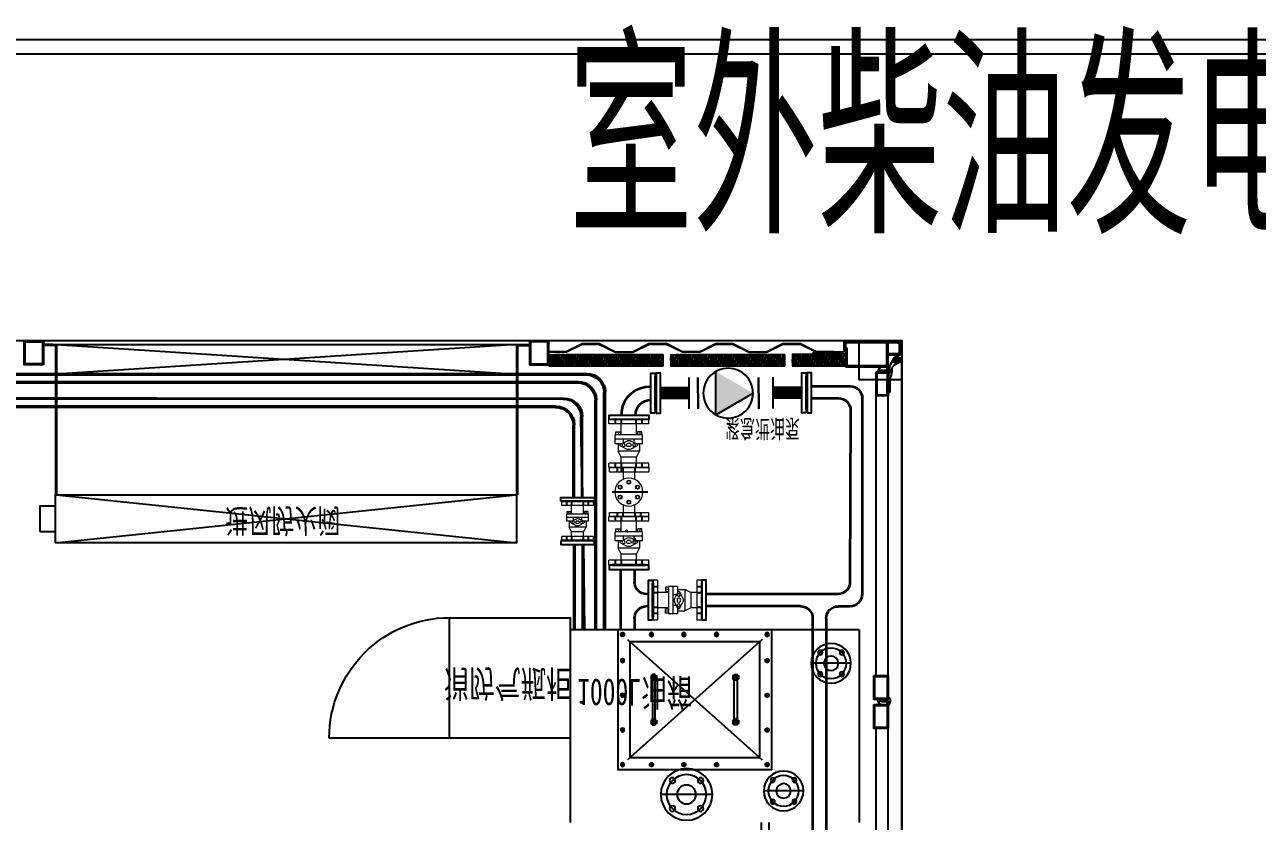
# Model space of a CAD drawing. Extents: x 758840 to 1108724, y -102573 to 143521.
# Drawn here: x 822140 to 827258, y 112592 to 115900 of the extents above; entities that cross this region are included whole.
import ezdxf

# ---------------------------------------------------------------- set-up
doc = ezdxf.new("R2010")
doc.units = 0
doc.header["$LTSCALE"] = 1000
doc.header["$MEASUREMENT"] = 0
for name, pattern in [('ACAD_ISO10W100', [18.5, 12, -3, 0.5, -3]), ('CENTER', [2, 1.25, -0.25, 0.25, -0.25]), ('CENTER2', [1.125, 0.75, -0.125, 0.125, -0.125]), ('F', [0.75, 0.5, -0.25]), ('G', [2, 1.25, -0.25, 0.25, -0.25])]:
    doc.linetypes.add(name, pattern=pattern)
for name, color, linetype, lineweight in [('01', 10, 'Continuous', 15), ('3中心线层', 1, 'CENTER', 15), ('AM_8', 1, 'Continuous', 25)]:
    doc.layers.add(name, color=color, linetype=linetype, lineweight=lineweight)
for name, color, linetype in [('01装修-房间名称', 7, 'Continuous'), ('04', 2, 'F'), ('05', 1, 'G'), ('0825底图', 253, 'Continuous'), ('2', 1, 'Continuous'), ('DEFAULT_1', 7, 'CENTER'), ('DIMENSION', 9, 'Continuous'), ('GROUND', 31, 'Continuous'), ('PARTLIST', 131, 'CENTER2'), ('PUB_HATCH', 8, 'Continuous'), ('ROAD', 2, 'Continuous'), ('室外柴油发电', 241, 'Continuous'), ('阀门', 3, 'Continuous')]:
    doc.layers.add(name, color=color, linetype=linetype)
doc.styles.get("Standard").update_dxf_attribs({"font": 'gbenor.shx', "bigfont": 'gbcbig.shx'})
doc.styles.add('yicheong', font='gbenor.shx', dxfattribs={"bigfont": 'gbcbig.shx'})
doc.styles.add('仅标题中使用！', font='times.ttf', dxfattribs={"width": 0.7})
doc.styles.add('设计说明', font='tssdeng.shx', dxfattribs={"width": 0.7, "bigfont": 'tssdchn.shx'})

# ---------------------------------------------------------------- blocks, each defined once
blk = doc.blocks.new('A$C069C5D18')
at = {"layer": 'PARTLIST'}
for p, q in [((16, 49), (104, 49)), ((92, 38), (16, 38)), ((24, 11), (21, 26)), ((28, 11), (24, 11)), ((26, 22), (28, 11)), ((31, 38), (76, 38)), ((76, 34), (36, 34)), ((76, 38), (76, 34))]:
    blk.add_line(p, q, dxfattribs=at)
for centre, radius, start, end in [((67, 31), 68.2, 149.6959, 171.1848), ((113, 54), 114, 186.2056, 208.3524), ((11, 64), 2.48, 20.2924, 146.2319), ((81, 71), 68.2, 184.5923, 198.2332), ((14, 5), 5.42, 253.6447, 35.3183), ((130, 34), 114, 177.9146, 192.9212), ((31, 28), 10, 90, 191.3099), ((36, 24), 10, 90, 191.3099), ((2, 49), 90.9, 334.4715, 352.7196), ((86, 10), 1.68, 168.3196, 351.7277), ((14, 63), 90.9, 324.1469, 351.369)]:
    blk.add_arc(centre, radius, start, end, dxfattribs=at)
blk = doc.blocks.new('A$C61EE30FD')
at = {"layer": 'PARTLIST'}
for p, q in [((58, 345), (26, 286)), ((18, 253), (18, 221)), ((41, 250), (41, 221)), ((101, 301), (59, 280)), ((0, 30), (0, 151)), ((12, 194), (6, 179)), ((23, 151), (23, 41)), ((35, 194), (29, 179)), ((11, 30), (0, 30)), ((23, 41), (11, 30))]:
    blk.add_line(p, q, dxfattribs=at)
at = {"layer": 'PARTLIST', "linetype": 'ACAD_ISO10W100', "ltscale": 0.05}
for p, q in [((86, 318), (86, 341)), ((98, 330), (75, 330))]:
    blk.add_line(p, q, dxfattribs=at)
at = {"layer": 'PARTLIST'}
for radius in [31.8, 22.5, 14.2]:
    blk.add_circle((86, 330), radius, dxfattribs=at)
for centre, radius, start, end in [((-50, 221), 68.2, 336.0375, 0), ((86, 253), 68.2, 151.5642, 180), ((-27, 221), 68.2, 336.0375, 360), ((75, 250), 34.1, 117.1669, 180), ((68, 151), 68.2, 156.0375, 180), ((91, 151), 68.2, 156.0375, 180)]:
    blk.add_arc(centre, radius, start, end, dxfattribs=at)
blk = doc.blocks.new('DN32法兰球阀')
at = {"layer": '01', "color": 3, "linetype": 'Continuous'}
for p, q in [((-259.2, 324.3), (-259.2, 192.3)), ((-259.2, 324.3), (-244.2, 324.3)), ((-244.2, 324.3), (-244.2, 192.3)), ((-224.2, 283.3), (-204.2, 293.3)), ((-204.2, 293.3), (-204.2, 223.3)), ((-180.2, 293.3), (-204.2, 293.3)), ((-180.2, 303.3), (-180.2, 283.1)), ((-180.2, 303.3), (-150.2, 303.3)), ((-164.2, 303.3), (-164.2, 213.3)), ((-150.2, 303.3), (-150.2, 213.3)), ((-150.2, 301.8), (-140.2, 301.8)), ((-150.2, 300.2), (-150.2, 300.2)), ((-140.2, 294.3), (-150.2, 294.3)), ((-140.2, 286.8), (-150.2, 286.8)), ((-140.2, 301.8), (-140.2, 286.8)), ((-114.2, 324.3), (-99.2, 324.3)), ((-114.2, 324.3), (-114.2, 192.3)), ((-99.2, 324.3), (-99.2, 192.3)), ((-244.2, 283.3), (-224.2, 283.3)), ((-224.2, 283.3), (-224.2, 233.3)), ((-186.9, 285.7), (-197.5, 265.2)), ((-186.9, 230.9), (-197.5, 251.4)), ((-189.2, 263.9), (-189.2, 252.7)), ((-181.6, 285.7), (-170.9, 265.2)), ((-181.6, 230.9), (-170.9, 251.4)), ((-179.2, 263.9), (-179.2, 252.7)), ((-176.4, 275.8), (-164.2, 275.8)), ((-150.2, 283.3), (-114.2, 283.3)), ((-244.2, 233.3), (-224.2, 233.3)), ((-224.2, 233.3), (-204.2, 223.3)), ((-180.2, 223.3), (-204.2, 223.3)), ((-180.2, 233.5), (-180.2, 213.3)), ((-180.2, 213.3), (-150.2, 213.3)), ((-176.4, 240.8), (-164.2, 240.8)), ((-150.2, 233.3), (-114.2, 233.3)), ((-140.2, 229.8), (-150.2, 229.8)), ((-140.2, 222.3), (-150.2, 222.3)), ((-150.2, 214.8), (-140.2, 214.8)), ((-140.2, 214.8), (-140.2, 229.8)), ((-259.2, 192.3), (-244.2, 192.3)), ((-114.2, 192.3), (-99.2, 192.3))]:
    blk.add_line(p, q, dxfattribs=at)
for centre in [(-184.2, 275.7), (-184.2, 240.9)]:
    blk.add_circle(centre, 5, dxfattribs=at)
for centre, radius, start, end in [((-184.2, 284.3), 3, 27.4864, 152.5136), ((-184.2, 258.3), 15, 152.5136, 207.4864), ((-184.2, 258.3), 7.5, 48.1897, 131.8103), ((-184.2, 258.3), 7.5, 228.1897, 311.8103), ((-184.2, 258.3), 15, 332.5136, 27.4864), ((-184.2, 232.3), 3, 207.4864, 332.5136)]:
    blk.add_arc(centre, radius, start, end, dxfattribs=at)
at = {"layer": '04', "color": 2, "linetype": 'F', "ltscale": 0.25}
for p, q in [((-259.2, 303), (-244.2, 303)), ((-114.2, 303), (-99.2, 303)), ((-259.2, 283), (-244.2, 283)), ((-114.2, 283), (-99.2, 283)), ((-259.2, 233.7), (-244.2, 233.7)), ((-259.2, 213.7), (-244.2, 213.7)), ((-114.2, 233.7), (-99.2, 233.7)), ((-114.2, 213.7), (-99.2, 213.7))]:
    blk.add_line(p, q, dxfattribs=at)
blk = doc.blocks.new('侧网板')
h = blk.add_hatch()
h.set_pattern_fill('AR-RSHKE', color=4, style=0)
h.set_pattern_definition([(0, (0, 50), (25.5, 12), [6, -5, 7, -3, 9, -4]), (0, (6, 50.5), (25.5, 12), [5, -19, 4, -6]), (0, (18, 49.25), (25.5, 12), [3, -31]), (90, (0, 50), (-8.5, 12), [11.5, -36.5]), (90, (6, 50), (-8.5, 12), [11.25, -36.75]), (90, (11, 50), (-8.5, 12), [10.5, -37.5]), (90, (18, 49.25), (-8.5, 12), [11.5, -36.5]), (90, (21, 49.25), (-8.5, 12), [11.5, -36.5]), (90, (30, 50), (-8.5, 12), [11, -37])])
h.paths.add_polyline_path([(44394.9, 13537.8), (44394.9, 13583.8), (44418.9, 13583.8), (44418.9, 13584.8), (44843.7, 13584.8), (44843.7, 13583.8), (44867.7, 13583.8), (44867.7, 13537.8)])
at = {"layer": '3中心线层'}
for p, q in [((44393.9, 13584.8), (44393.9, 13536.8)), ((44393.9, 13584.8), (44418.9, 13584.8)), ((44394.9, 13583.8), (44394.9, 13537.8)), ((44394.9, 13583.8), (44418.9, 13583.8)), ((44418.9, 13584.8), (44418.9, 13583.8)), ((44418.9, 13584.8), (44843.7, 13584.8)), ((44868.7, 13584.8), (44843.7, 13584.8)), ((44843.7, 13584.8), (44843.7, 13583.8)), ((44867.7, 13583.8), (44843.7, 13583.8)), ((44867.7, 13583.8), (44867.7, 13537.8)), ((44868.7, 13584.8), (44868.7, 13536.8)), ((44393.9, 13536.8), (44868.7, 13536.8)), ((44394.9, 13537.8), (44867.7, 13537.8))]:
    blk.add_line(p, q, dxfattribs=at)
blk = doc.blocks.new('*U114')
at = {"layer": '01'}
for p, q in [((-15.9, 13.1), (0, 13.1)), ((-15.9, 0), (-15.9, 13.1)), ((-15.9, 8), (0, 8)), ((0, 13.1), (0, 0)), ((0, -13.1), (0, 0)), ((-15.9, 0), (-15.9, -13.1)), ((-15.9, -8), (0, -8)), ((-15.9, -13.1), (0, -13.1))]:
    blk.add_line(p, q, dxfattribs=at)
at = {"layer": '05'}
blk.add_line((-17, 0), (1.1, 0), dxfattribs=at)
blk = doc.blocks.new('DN32过滤器')
at = {"layer": '01', "color": 3, "linetype": 'Continuous', "ltscale": 0.75}
for p, q in [((-214.9, -44.7), (-214.9, 85.3)), ((-214.9, 85.3), (-199.9, 85.3)), ((-199.9, 85.3), (-199.9, -44.7)), ((-199.9, -44.7), (-214.9, -44.7))]:
    blk.add_line(p, q, dxfattribs=at)
at = {"layer": '01', "color": 3, "linetype": 'Continuous'}
for p, q in [((-51.9, -44.7), (-51.9, 85.3)), ((-51.9, 85.3), (-36.9, 85.3)), ((-36.9, -44.7), (-36.9, 85.3)), ((-199.9, 40.3), (-104.9, 40.3)), ((-199.9, 0.3), (-145.2, 0.3)), ((-104.9, 40.3), (-86.9, 40.3)), ((-51.9, 40.3), (-86.9, 40.3)), ((-51.9, 0.3), (-71.4, 0.3)), ((-146.5, -1.3), (-165.8, -20.6)), ((-165.8, -20.6), (-129, -57.3)), ((-158, -28.3), (-163.2, -33.5)), ((-141.9, -54.7), (-163.2, -33.5)), ((-154.4, -32), (-159.5, -37.1)), ((-158.7, -13.5), (-121.9, -50.3)), ((-140.4, -45.9), (-145.6, -51.1)), ((-136.8, -49.6), (-141.9, -54.7)), ((-129, -57.3), (-121.9, -50.3)), ((-51.9, -44.7), (-36.9, -44.7))]:
    blk.add_line(p, q, dxfattribs=at)
for centre, radius, start, end in [((-153.6, 5.8), 10, 315, 339.1841), ((-84, -20.7), 64.5, 108.9772, 159.1841), ((-132.9, 11.3), 62.5, 280.1369, 349.8631), ((-84, -20.7), 67.5, 108.9772, 115.3647)]:
    blk.add_arc(centre, radius, start, end, dxfattribs=at)
at = {"layer": '04', "color": 2, "linetype": 'F', "ltscale": 0.25}
for p, q in [((-214.9, 65.1), (-199.9, 65.1)), ((-51.9, 65.1), (-36.9, 65.1)), ((-214.9, 47.1), (-199.9, 47.1)), ((-51.9, 47.1), (-36.9, 47.1)), ((-214.9, -6.5), (-199.9, -6.5)), ((-214.9, -24.5), (-199.9, -24.5)), ((-51.9, -6.5), (-36.9, -6.5)), ((-51.9, -24.5), (-36.9, -24.5))]:
    blk.add_line(p, q, dxfattribs=at)
at = {"layer": '04', "color": 2, "linetype": 'F'}
for p, q in [((-214.9, 36.3), (-36.9, 36.3)), ((-214.9, 4.3), (-36.9, 4.3))]:
    blk.add_line(p, q, dxfattribs=at)
blk.add_arc((-84, -20.7), 67.5, 122.4016, 158.2832, dxfattribs=at)
blk = doc.blocks.new('A$C22557CA1')
at = {"layer": 'DIMENSION'}
blk.add_hatch(color=4, dxfattribs=at).paths.add_polyline_path([(-527, -95), (72, -441), (72, 252)])
at = {"layer": 'DIMENSION', "color": 4}
for q in [(72, 252), (-527, -95)]:
    blk.add_line((72, -441), q, dxfattribs=at)
blk.add_circle((-127, -95), 400, dxfattribs=at)
blk = doc.blocks.new('A$C42DF2BDB')
h = blk.add_hatch()
h.set_pattern_fill('NET3', color=3, scale=200, style=0)
h.set_pattern_definition([(0, (195173.963, 313419.64), (0, 25), []), (60, (195173.963, 313419.64), (-21.6506351, 12.5), []), (120, (195173.963, 313419.64), (-21.6506351, -12.5), [])])
h.paths.add_polyline_path([(226, -49), (226, 51), (-49, 51), (-49, -49)])
at = {"color": 3}
for p, q in [((-49, 51), (226, 51)), ((-49, -49), (226, -49)), ((226, -49), (226, -49)), ((226, -49), (226, -49))]:
    blk.add_line(p, q, dxfattribs=at)
at = {"layer": '阀门', "color": 3}
for p, q in [((-49, -149), (-49, 151)), ((226, -149), (226, 151))]:
    blk.add_line(p, q, dxfattribs=at)
blk = doc.blocks.new('G1DG6D')
for p, q in [((26788.2, -14185.1), (26790.1, -14055.6)), ((27039.8, -14185.1), (27041.7, -14055.6))]:
    blk.add_line(p, q)
at = {"color": 4}
for p, q in [((26790.1, -14055.6), (26788.2, -14185.1)), ((27041.7, -14055.6), (27039.8, -14185.1))]:
    blk.add_line(p, q, dxfattribs=at)
at = {"color": 2, "lineweight": 35}
for p, q in [((26570.4, -14091.3), (26409, -14091.4)), ((26359, -14140.6), (26360.1, -14954.8)), ((26570.4, -14141.3), (26457.5, -14141.4)), ((26407.6, -14190.6), (26410.1, -14905.4)), ((27357.6, -14211), (27357.8, -14196.4)), ((27269.2, -14852.4), (27269.2, -14852.4)), ((27304.4, -14852.5), (27304.4, -14904.8)), ((27363.4, -14852.5), (27363.4, -15067.7)), ((26460.2, -14954.8), (27007.6, -14954.8)), ((26410.2, -15005.4), (26459.3, -15005.4)), ((26615.3, -15004.8), (27007.6, -15004.8)), ((26509.3, -15055.4), (26509.3, -15948.3)), ((26565.3, -15054.8), (26565.3, -15948.3)), ((27304.4, -15054.8), (27304.4, -15102.7)), ((27363.4, -15067.7), (27363.4, -15102.7))]:
    blk.add_line(p, q, dxfattribs=at)
at = {"color": 2}
for p, q in [((27247.1, -14954.8), (27254.4, -14954.8)), ((27247.1, -15004.8), (27254.4, -15004.8))]:
    blk.add_line(p, q, dxfattribs=at)
at = {"color": 0}
for p, q in [((26745.4, -16028.1), (26745.4, -15902.4)), ((26777.4, -16028.1), (26777.4, -15902.4)), ((26740.2, -16128.2), (26740.2, -16094.9)), ((26782.5, -16128.2), (26782.5, -16094.9)), ((26509.4, -16300.7), (26509.4, -16771.9)), ((26565.4, -16300.7), (26565.4, -16771.9)), ((26740.1, -16759.8), (26740.4, -16660.3)), ((26782.4, -16759.9), (26782.4, -16660.3))]:
    blk.add_line(p, q, dxfattribs=at)
for points in [[(26587.9, -14201.3), (26570.4, -14201.3), (26570.4, -14036.5), (26587.9, -14036.5)], [(26590.1, -14187.7), (26587.9, -14187.7), (26587.9, -14050.1), (26590.1, -14050.1)], [(26590.1, -14187.7), (26592.3, -14187.7), (26592.3, -14050.1), (26590.1, -14050.1)], [(26592.3, -14201.3), (26609.9, -14201.3), (26609.9, -14036.5), (26592.3, -14036.5)], [(27214.8, -14202.7), (27197.2, -14202.7), (27197.2, -14037.9), (27214.8, -14037.9)], [(27217, -14189.1), (27214.8, -14189.1), (27214.8, -14051.5), (27217, -14051.5)], [(27217, -14189.1), (27219.2, -14189.1), (27219.2, -14051.5), (27217, -14051.5)], [(27219.2, -14202.7), (27236.8, -14202.7), (27236.8, -14037.9), (27219.2, -14037.9)], [(27410.6, -14229.6), (27410.6, -14212), (27245.8, -14212), (27245.8, -14229.6)], [(27410.6, -14834.9), (27410.6, -14852.5), (27245.9, -14852.5), (27245.9, -14834.9)], [(27397, -14832.7), (27397, -14834.9), (27259.4, -14834.9), (27259.4, -14832.7)], [(27025.1, -15062.1), (27007.6, -15062.1), (27007.6, -14897.4), (27025.1, -14897.4)], [(27027.3, -15048.5), (27025.1, -15048.5), (27025.1, -14910.9), (27027.3, -14910.9)], [(27227.3, -15048.6), (27229.5, -15048.6), (27229.5, -14910.9), (27227.3, -14910.9)], [(27229.5, -15062.2), (27247.1, -15062.2), (27247.1, -14897.4), (27229.5, -14897.4)], [(26603, -15962.4), (26603, -15948.3), (26471.1, -15948.3), (26471.1, -15962.4)], [(26592.1, -15964.1), (26592.1, -15962.4), (26482, -15962.4), (26482, -15964.1)], [(26592.1, -16126.6), (26592.1, -16128.4), (26482, -16128.4), (26482, -16126.6)], [(26827.3, -16142.2), (26827.3, -16128.2), (26695.5, -16128.2), (26695.5, -16142.2)], [(26816.4, -16144), (26816.4, -16142.2), (26706.3, -16142.2), (26706.3, -16144)], [(26603, -16286.6), (26603, -16300.7), (26471.1, -16300.7), (26471.1, -16286.6)], [(26592.1, -16284.9), (26592.1, -16286.6), (26482, -16286.6), (26482, -16284.9)], [(26827.3, -16646.3), (26827.3, -16660.3), (26695.5, -16660.3), (26695.5, -16646.3)], [(26816.4, -16644.5), (26816.4, -16646.3), (26706.3, -16646.3), (26706.3, -16644.5)], [(26603, -16786), (26603, -16771.9), (26471.1, -16771.9), (26471.1, -16786)], [(26592.1, -16787.7), (26592.1, -16786), (26482, -16786), (26482, -16787.7)], [(26827.3, -16774), (26827.3, -16759.9), (26695.5, -16759.9), (26695.5, -16774)], [(26827.3, -16777.5), (26827.3, -16791.5), (26695.5, -16791.5), (26695.5, -16777.5)], [(26816.4, -16775.7), (26816.4, -16774), (26706.3, -16774), (26706.3, -16775.7)], [(26816.4, -16775.7), (26816.4, -16777.5), (26706.3, -16777.5), (26706.3, -16775.7)], [(26603, -16789.5), (26603, -16803.6), (26471.1, -16803.6), (26471.1, -16789.5)], [(26592.1, -16787.7), (26592.1, -16789.5), (26482, -16789.5), (26482, -16787.7)]]:
    blk.add_lwpolyline(points, close=True, dxfattribs=at)
for centre, radius in [((26726, -15992.8), 9), ((26796.7, -15992.8), 9), ((26726, -16063.5), 9), ((26796.7, -16063.5), 9), ((26537, -16731.8), 21), ((26761.4, -16719.8), 21)]:
    blk.add_circle(centre, radius, dxfattribs=at)
at = {"color": 2, "lineweight": 35}
for centre, radius, start, end in [((26409, -14141.4), 50, 90.0249, 179.162), ((27240.2, -14210.4), 118.4, 6.778, 91.6398), ((26457.5, -14191.4), 50, 90.0279, 179.1647), ((27236.8, -14212), 64, 0, 90), ((27298.8, -14729.1), 3, 0, 90), ((27301.8, -14726.1), 3, 0, 90), ((27331.8, -14696.1), 3, 0, 90), ((27334.8, -14693.1), 3, 0, 90), ((26460.2, -14904.8), 50, 179.1621, 270), ((27254.4, -14904.8), 50, 270, 0), ((26410.2, -14955.4), 50, 179.1621, 270), ((26459.3, -15055.4), 50, 0, 90), ((26615.3, -15054.8), 50, 90, 180), ((27254.4, -15054.8), 50, 0, 90)]:
    blk.add_arc(centre, radius, start, end, dxfattribs=at)
at = {"color": 0}
for radius, start, end in [(70, 103.213, 76.787), (16, 180, 0)]:
    blk.add_arc((26761.4, -16028.1), radius, start, end, dxfattribs=at)
at = {"color": 4}
blk.add_arc((26761.4, -16028.1), 50, 108.6629, 71.3371, dxfattribs=at)
at = {"layer": '01', "color": 3, "linetype": 'Continuous', "ltscale": 1.333333}
for p, q in [((27245.7, -14429.6), (27245.7, -14447)), ((27408.2, -14429.6), (27245.7, -14429.6)), ((27409.4, -14429.6), (27409.4, -14447)), ((27408.2, -14447), (27245.7, -14447)), ((27305, -14447), (27305, -14477.9)), ((27351.4, -14447), (27351.4, -14477.9)), ((27305, -14584.3), (27305, -14615.3)), ((27351.4, -14584.3), (27351.4, -14615.3)), ((27246.9, -14615.3), (27246.9, -14632.7)), ((27409.4, -14615.3), (27246.9, -14615.3)), ((27409.4, -14632.7), (27246.9, -14632.7)), ((27409.4, -14615.3), (27409.4, -14632.7)), ((26472.1, -15964.1), (26472.1, -15978.1)), ((26602.1, -15964.1), (26472.1, -15964.1)), ((26602.1, -15964.1), (26602.1, -15978.1)), ((26602.1, -15978.1), (26472.1, -15978.1)), ((26518.5, -15978.1), (26518.5, -16002.8)), ((26555.6, -15978.1), (26555.6, -16002.8)), ((26472.1, -16112.7), (26472.1, -16126.6)), ((26602.1, -16112.7), (26472.1, -16112.7)), ((26518.5, -16087.9), (26518.5, -16112.7)), ((26555.6, -16087.9), (26555.6, -16112.7)), ((26602.1, -16112.7), (26602.1, -16126.6)), ((26602.1, -16126.6), (26472.1, -16126.6)), ((26696.4, -16157.9), (26696.4, -16144)), ((26826.4, -16144), (26696.4, -16144)), ((26826.4, -16157.9), (26696.4, -16157.9)), ((26742.8, -16182.7), (26742.8, -16157.9)), ((26780, -16182.7), (26780, -16157.9)), ((26826.4, -16157.9), (26826.4, -16144)), ((26742.8, -16292.6), (26742.8, -16267.8)), ((26780, -16292.6), (26780, -16267.8)), ((26696.4, -16306.5), (26696.4, -16292.6)), ((26826.4, -16292.6), (26696.4, -16292.6)), ((26826.4, -16306.5), (26696.4, -16306.5)), ((26826.4, -16306.5), (26826.4, -16292.6))]:
    blk.add_line(p, q, dxfattribs=at)
at = {"layer": '01', "color": 3, "linetype": 'Continuous'}
for points in [[(27332.2, -14496.2), (27336.2, -14489.3), (27332.2, -14482.3), (27324.2, -14482.3), (27320.1, -14489.3), (27324.2, -14496.2)], [(27296, -14517.2), (27300, -14510.2), (27296, -14503.2), (27287.9, -14503.2), (27283.9, -14510.2), (27287.9, -14517.2)], [(27368.5, -14517.2), (27372.5, -14510.2), (27368.5, -14503.2), (27360.4, -14503.2), (27356.4, -14510.2), (27360.4, -14517.2)], [(27296, -14559), (27300, -14552), (27296, -14545.1), (27287.9, -14545.1), (27283.9, -14552), (27287.9, -14559)], [(27332.2, -14579.9), (27336.2, -14573), (27332.2, -14566), (27324.2, -14566), (27320.1, -14573), (27324.2, -14579.9)], [(27368.5, -14559), (27372.5, -14552), (27368.5, -14545.1), (27360.4, -14545.1), (27356.4, -14552), (27360.4, -14559)], [(26540.3, -16017.5), (26543.5, -16011.9), (26540.3, -16006.3), (26533.8, -16006.3), (26530.6, -16011.9), (26533.8, -16017.5)], [(26511.3, -16034.2), (26514.5, -16028.6), (26511.3, -16023.1), (26504.8, -16023.1), (26501.6, -16028.6), (26504.8, -16034.2)], [(26511.3, -16067.7), (26514.5, -16062.1), (26511.3, -16056.6), (26504.8, -16056.6), (26501.6, -16062.1), (26504.8, -16067.7)], [(26569.3, -16034.2), (26572.5, -16028.6), (26569.3, -16023.1), (26562.8, -16023.1), (26559.6, -16028.6), (26562.8, -16034.2)], [(26569.3, -16067.7), (26572.5, -16062.1), (26569.3, -16056.6), (26562.8, -16056.6), (26559.6, -16062.1), (26562.8, -16067.7)], [(26540.3, -16084.4), (26543.5, -16078.9), (26540.3, -16073.3), (26533.8, -16073.3), (26530.6, -16078.9), (26533.8, -16084.4)], [(26735.6, -16202.9), (26738.8, -16208.5), (26735.6, -16214.1), (26729.2, -16214.1), (26726, -16208.5), (26729.2, -16202.9)], [(26764.6, -16186.2), (26767.8, -16191.8), (26764.6, -16197.3), (26758.2, -16197.3), (26754.9, -16191.8), (26758.2, -16186.2)], [(26793.6, -16202.9), (26796.8, -16208.5), (26793.6, -16214.1), (26787.2, -16214.1), (26783.9, -16208.5), (26787.2, -16202.9)], [(26735.6, -16236.4), (26738.8, -16242), (26735.6, -16247.6), (26729.2, -16247.6), (26726, -16242), (26729.2, -16236.4)], [(26764.6, -16253.2), (26767.8, -16258.7), (26764.6, -16264.3), (26758.2, -16264.3), (26754.9, -16258.7), (26758.2, -16253.2)], [(26793.6, -16236.4), (26796.8, -16242), (26793.6, -16247.6), (26787.2, -16247.6), (26783.9, -16242), (26787.2, -16236.4)]]:
    blk.add_lwpolyline(points, close=True, dxfattribs=at)
for centre, radius in [((27328.2, -14531.1), 58), ((27328.2, -14489.3), 6.96), ((27291.9, -14510.2), 6.96), ((27364.4, -14510.2), 6.96), ((27291.9, -14552), 6.96), ((27328.2, -14573), 6.96), ((27364.4, -14552), 6.96), ((26537.1, -16045.4), 46.4), ((26537.1, -16011.9), 5.57), ((26508.1, -16028.6), 5.57), ((26508.1, -16062.1), 5.57), ((26566.1, -16028.6), 5.57), ((26566.1, -16062.1), 5.57), ((26537.1, -16078.9), 5.57), ((26761.4, -16225.3), 46.4), ((26732.4, -16208.5), 5.57), ((26761.4, -16191.8), 5.57), ((26790.4, -16208.5), 5.57), ((26732.4, -16242), 5.57), ((26761.4, -16258.7), 5.57), ((26790.4, -16242), 5.57)]:
    blk.add_circle(centre, radius, dxfattribs=at)
at = {"layer": '04', "color": 2, "linetype": 'F', "ltscale": 1.333333}
for p, q in [((27303, -14429.6), (27303, -14447)), ((27353.4, -14429.6), (27353.4, -14447)), ((27359.8, -14429.6), (27359.8, -14447)), ((27376.6, -14429.6), (27376.6, -14447)), ((27279.8, -14615.3), (27279.8, -14632.7)), ((27303, -14615.3), (27303, -14632.7)), ((27353.4, -14615.3), (27353.4, -14632.7)), ((27376.6, -14615.3), (27376.6, -14632.7)), ((26498.3, -15964.1), (26498.3, -15978.1)), ((26516.9, -15964.1), (26516.9, -15978.1)), ((26557.2, -15964.1), (26557.2, -15978.1)), ((26575.8, -15964.1), (26575.8, -15978.1)), ((26498.3, -16112.7), (26498.3, -16126.6)), ((26516.9, -16112.7), (26516.9, -16126.6)), ((26557.2, -16112.7), (26557.2, -16126.6)), ((26575.8, -16112.7), (26575.8, -16126.6)), ((26722.7, -16157.9), (26722.7, -16144)), ((26741.2, -16157.9), (26741.2, -16144)), ((26781.5, -16157.9), (26781.5, -16144)), ((26800.1, -16157.9), (26800.1, -16144)), ((26722.7, -16306.5), (26722.7, -16292.6)), ((26741.2, -16306.5), (26741.2, -16292.6)), ((26781.5, -16306.5), (26781.5, -16292.6)), ((26800.1, -16306.5), (26800.1, -16292.6))]:
    blk.add_line(p, q, dxfattribs=at)
at = {"layer": '05', "color": 1, "linetype": 'G', "ltscale": 1.333333}
for p, q in [((27250, -14531.1), (27398.2, -14531.1)), ((26474.5, -16045.4), (26593.1, -16045.4)), ((26698.8, -16225.3), (26817.4, -16225.3))]:
    blk.add_line(p, q, dxfattribs=at)
at = {"color": 4, "xscale": 0.259, "yscale": 0.259, "zscale": 0.259}
blk.add_blockref('A$C22557CA1', (26948.9, -14095.9), dxfattribs=at)
at = {"color": 2, "xscale": 0.4316666666666668, "yscale": 0.4316666666666668, "zscale": 0.4316666666666668}
for p in [(26631, -14119.3), (27099.6, -14120.7)]:
    blk.add_blockref('A$C42DF2BDB', p, dxfattribs=at)
at = {"color": 0, "xscale": 1.25, "yscale": 1.25, "zscale": 1.25, "rotation": 90.00000000016189}
for p in [(27651.1, -14105.5), (27651.1, -14508.6)]:
    blk.add_blockref('DN32法兰球阀', p, dxfattribs=at)
at = {"color": 0, "xscale": 1.25, "yscale": 1.25, "zscale": 1.25}
blk.add_blockref('DN32法兰球阀', (27351.4, -15302.6), dxfattribs=at)
at = {"color": 0, "rotation": 90.00000000000001}
blk.add_blockref('DN32法兰球阀', (26795.4, -16027.4), dxfattribs=at)
at = {"color": 0, "xscale": -1}
for name, p, rotation in [('DN32过滤器', (26741.1, -16269.6), 270), ('DN32法兰球阀', (27019.7, -16743.7), 90)]:
    blk.add_blockref(name, p, dxfattribs=dict(at, rotation=rotation))
at = {"layer": '2', "style": 'yicheong'}
blk.add_text('紧急泄油泵', height=86.33, rotation=180, dxfattribs=at).set_placement((26928.9, -14221.5))
blk = doc.blocks.new('柴发集装箱')
h = blk.add_hatch()
h.set_pattern_fill('AR-RSHKE', color=4, style=0)
h.set_pattern_definition([(360, (4077575.6, 1955189.629), (25.5, -12), [6, -5, 7, -3, 9, -4]), (360, (4077581.6, 1955189.129), (25.5, -12), [5, -19, 4, -6]), (360, (4077593.6, 1955190.379), (25.5, -12), [3, -31]), (270, (4077575.6, 1955189.629), (-8.5, -12), [11.5, -36.5]), (270, (4077581.6, 1955189.629), (-8.5, -12), [11.25, -36.75]), (270, (4077586.6, 1955189.629), (-8.5, -12), [10.5, -37.5]), (270, (4077593.6, 1955190.379), (-8.5, -12), [11.5, -36.5]), (270, (4077596.6, 1955190.379), (-8.5, -12), [11.5, -36.5]), (270, (4077605.6, 1955189.629), (-8.5, -12), [11, -37])])
h.paths.add_polyline_path([(4122322.9, 1941651.8), (4122322.9, 1941652.8), (4122346.9, 1941652.8), (4122346.9, 1941701.8), (4122127.4, 1941701.8), (4122127.4, 1941652.8), (4122151.4, 1941652.8), (4122151.4, 1941651.8)])
for p, q in [((4122475.9, 1944368.4), (4122475.9, 1943207.8)), ((4122525.9, 1944368.4), (4122525.9, 1943207.8)), ((4122475.9, 1942987.8), (4122475.9, 1941827.2)), ((4122525.9, 1942987.8), (4122525.9, 1941827.2)), ((4121186.9, 1941645.8), (4121116.9, 1941645.8)), ((4121186.5, 1941643.8), (4121116.9, 1941643.8)), ((4121186.5, 1941643.8), (4121254.5, 1941609.8)), ((4121186.9, 1941645.8), (4121254.9, 1941611.8)), ((4121324.9, 1941611.8), (4121392.9, 1941645.8)), ((4121325.4, 1941609.8), (4121393.4, 1941643.8)), ((4121392.9, 1941645.8), (4121463.9, 1941645.8)), ((4121393.4, 1941643.8), (4121464.4, 1941643.8)), ((4121464.4, 1941643.8), (4121532.4, 1941609.8)), ((4121464.9, 1941645.8), (4121532.9, 1941611.8)), ((4121670.9, 1941645.8), (4121602.9, 1941611.8)), ((4121671.4, 1941643.8), (4121603.4, 1941609.8)), ((4121742.4, 1941645.8), (4121670.9, 1941645.8)), ((4121741.9, 1941643.8), (4121670.9, 1941643.8)), ((4121741.9, 1941643.8), (4121809.9, 1941609.8)), ((4121742.4, 1941645.8), (4121810.4, 1941611.8)), ((4121880.4, 1941611.8), (4121948.4, 1941645.8)), ((4121880.9, 1941609.8), (4121948.9, 1941643.8)), ((4121948.4, 1941645.8), (4122019.4, 1941645.8)), ((4121948.9, 1941643.8), (4122019.9, 1941643.8)), ((4122019.9, 1941643.8), (4122087.9, 1941609.8)), ((4122020.4, 1941645.8), (4122088.4, 1941611.8)), ((4122226.4, 1941645.8), (4122158.4, 1941611.8)), ((4122226.9, 1941643.8), (4122158.9, 1941609.8)), ((4122298.4, 1941645.8), (4122226.4, 1941645.8)), ((4122297.9, 1941643.8), (4122226.9, 1941643.8)), ((4122297.9, 1941643.8), (4122297.9, 1941645.8)), ((4121254.5, 1941609.8), (4121325.4, 1941609.8)), ((4121254.9, 1941611.8), (4121324.9, 1941611.8)), ((4121532.4, 1941609.8), (4121603.4, 1941609.8)), ((4121532.9, 1941611.8), (4121602.9, 1941611.8)), ((4121809.9, 1941609.8), (4121880.9, 1941609.8)), ((4121810.4, 1941611.8), (4121880.4, 1941611.8)), ((4122087.9, 1941609.8), (4122158.9, 1941609.8)), ((4122088.4, 1941611.8), (4122158.4, 1941611.8)), ((4122472, 1941606.8), (4122401, 1941606.8)), ((4122472, 1941606.8), (4122401, 1941606.8))]:
    blk.add_line(p, q)
at = {"color": 0}
for p, q in [((4121204.8, 1942798), (4121204.8, 1943597.6)), ((4122404.9, 1942798), (4122404.9, 1943597.6)), ((4121798.2, 1943481.8), (4121578.6, 1943481.8)), ((4122175.8, 1943466.9), (4122006.8, 1943466.9)), ((4120704.8, 1943247.8), (4120204.8, 1943247.8)), ((4122372.9, 1942937.2), (4122204, 1942937.2)), ((4122404.9, 1942798), (4121204.8, 1942798)), ((4121812.9, 1942798), (4121312.9, 1942798)), ((4119068.3, 1941613.3), (4119068.3, 1942237.3)), ((4119068.3, 1942237.3), (4120986.9, 1942237.3)), ((4119072.3, 1941613.3), (4119072.3, 1942237.3)), ((4120982.9, 1941613.3), (4120982.9, 1942237.3)), ((4120986.9, 1941613.3), (4120986.9, 1942237.3)), ((4119072.3, 1941737.3), (4120982.9, 1941737.3)), ((4119072.3, 1941613.3), (4120982.9, 1941737.3)), ((4120982.9, 1941613.3), (4119072.3, 1941737.3)), ((4122347.9, 1941651.8), (4122347.9, 1941706.8)), ((4122347.9, 1941651.8), (4122347.9, 1941706.8)), ((4122347.9, 1941626.8), (4122347.9, 1941706.8)), ((4122347.9, 1941706.8), (4122522.9, 1941706.8)), ((4122353.9, 1941626.8), (4122353.9, 1941700.8)), ((4122353.9, 1941700.8), (4122516.9, 1941700.8)), ((4122519.9, 1941697.8), (4122519.9, 1941606.8)), ((4122525.9, 1941703.8), (4122525.9, 1941606.8)), ((4122342.9, 1941656.8), (4122338.9, 1941656.8)), ((4122341.9, 1941605.8), (4122341.9, 1941640.8)), ((4122341.9, 1941605.8), (4122341.9, 1941635.8)), ((4122347.9, 1941626.8), (4122353.9, 1941626.8)), ((4122525.9, 1941656.8), (4122573.9, 1941656.8)), ((4122525.9, 1941650.8), (4122567.9, 1941650.8)), ((4122570.9, 1941611.8), (4122570.9, 1941647.8)), ((4122576.9, 1941653.8), (4122576.9, 1941600.8)), ((4119068.3, 1941617.3), (4119018.3, 1941617.3)), ((4119057.3, 1941613.3), (4119018.3, 1941613.3)), ((4119057.3, 1941613.3), (4120987.9, 1941613.3)), ((4120986.9, 1941617.3), (4121036.9, 1941617.3)), ((4120987.9, 1941613.3), (4121036.9, 1941613.3)), ((4122576.9, 1941600.8), (4122346.9, 1941600.8)), ((4122565.9, 1941606.8), (4122352.9, 1941606.8)), ((4122519.9, 1941606.8), (4122513.9, 1941606.8))]:
    blk.add_line(p, q, dxfattribs=at)
at = {"color": 4, "linetype": 'ACAD_ISO10W100', "ltscale": 20}
for p, q in [((4121422.7, 1943347.4), (4121422.7, 1943367.6)), ((4121542.6, 1943347.4), (4121542.6, 1943367.6)), ((4121677.6, 1943347.4), (4121677.6, 1943367.6)), ((4121812.6, 1943347.4), (4121812.6, 1943367.6)), ((4122022.6, 1943347.4), (4122022.6, 1943367.6)), ((4121431.8, 1943358), (4121414.1, 1943358)), ((4121442.7, 1942838), (4122002.6, 1943338)), ((4122002.6, 1942838), (4121442.7, 1943338)), ((4121533.5, 1943358), (4121551.1, 1943358)), ((4121668.5, 1943358), (4121686.1, 1943358)), ((4121803.5, 1943358), (4121821.1, 1943358)), ((4122013.5, 1943358), (4122031.1, 1943358)), ((4121431.8, 1943214), (4121414.1, 1943214)), ((4121422.7, 1943203.4), (4121422.7, 1943223.6)), ((4122013.5, 1943214), (4122031.1, 1943214)), ((4122022.6, 1943203.4), (4122022.6, 1943223.6)), ((4121431.8, 1943070), (4121414.1, 1943070)), ((4121422.7, 1943059.4), (4121422.7, 1943079.6)), ((4122013.5, 1943070), (4122031.1, 1943070)), ((4122022.6, 1943059.4), (4122022.6, 1943079.6)), ((4121431.8, 1942926), (4121414.1, 1942926)), ((4121422.7, 1942915.4), (4121422.7, 1942935.6)), ((4122013.5, 1942926), (4122031.1, 1942926)), ((4122022.6, 1942915.4), (4122022.6, 1942935.6)), ((4121432.2, 1942818), (4121414.5, 1942818)), ((4121422.7, 1942828.6), (4121422.7, 1942808.4)), ((4121533.5, 1942818), (4121551.1, 1942818)), ((4121542.6, 1942828.6), (4121542.6, 1942808.4)), ((4121668.5, 1942818), (4121686.1, 1942818)), ((4121677.6, 1942828.6), (4121677.6, 1942808.4)), ((4121803.5, 1942818), (4121821.1, 1942818)), ((4121812.6, 1942828.6), (4121812.6, 1942808.4)), ((4122013.5, 1942818), (4122031.1, 1942818)), ((4122022.6, 1942828.6), (4122022.6, 1942808.4))]:
    blk.add_line(p, q, dxfattribs=at)
at = {"color": 2, "lineweight": 35}
for p, q in [((4121221.7, 1942798), (4121221.7, 1942444.3)), ((4121224.7, 1942798), (4121224.7, 1942444.3)), ((4121257.7, 1942798), (4121257.7, 1942444.3)), ((4121264.8, 1942798), (4121260.7, 1942444.3)), ((4121310.3, 1942798), (4121310.3, 1941846.4)), ((4121313.3, 1942798), (4121313.3, 1941843.4)), ((4121347, 1942798), (4121347, 1941813.4)), ((4121350, 1942798), (4121350, 1941810.4)), ((4121350, 1942798), (4121350, 1941810.4)), ((4121218.7, 1942248.3), (4121218.7, 1941948.1)), ((4121221.7, 1942248.3), (4121221.7, 1941946.1)), ((4121255.8, 1942248.3), (4121251, 1941913.4)), ((4121254.7, 1942248.3), (4121254.7, 1941912.1)), ((4121143.7, 1941873.1), (4114445.7, 1941873.1)), ((4121146.7, 1941871.1), (4114445.7, 1941871.1)), ((4121176, 1941839.2), (4114445.7, 1941840.3)), ((4119489, 1941837.1), (4114445.7, 1941837.1)), ((4119477, 1941837.1), (4121179.7, 1941837.1)), ((4113365.3, 1941771.4), (4121235.3, 1941771.4)), ((4113365.3, 1941735.4), (4121275, 1941735.4)), ((4113375.2, 1941768.4), (4121238.3, 1941768.4)), ((4113375.2, 1941738.4), (4121272, 1941738.4))]:
    blk.add_line(p, q, dxfattribs=at)
at = {"lineweight": -2}
for p, q in [((4122213.8, 1941645.8), (4122213.8, 1941651.8)), ((4122213.8, 1941651.8), (4122342.9, 1941651.8)), ((4122336.9, 1941645.8), (4122213.8, 1941645.8)), ((4122347.9, 1941611.8), (4122347.9, 1941646.8)), ((4122347.9, 1941611.8), (4122347.9, 1941641.8)), ((4122564.9, 1941656.8), (4122528.9, 1941656.8))]:
    blk.add_line(p, q, dxfattribs=at)
for points in [[(4109582.9, 1944597.8), (4122582.9, 1944597.8), (4122582.9, 1941597.8), (4109582.9, 1941597.8)], [(4109582.9, 1944597.8), (4122582.9, 1944597.8), (4122582.9, 1941597.8), (4109582.9, 1941597.8)], [(4121558.6, 1942983), (4121546.6, 1942983), (4121546.6, 1943193), (4121558.6, 1943193)], [(4121886.6, 1942983), (4121898.6, 1942983), (4121898.6, 1943193), (4121886.6, 1943193)]]:
    blk.add_lwpolyline(points, close=True)
at = {"color": 0}
for points in [[(4121402.7, 1942798), (4121402.7, 1943378), (4122042.6, 1943378), (4122042.6, 1942798)], [(4121415.7, 1943362), (4121422.7, 1943366.1), (4121429.7, 1943362), (4121429.7, 1943353.9), (4121422.7, 1943349.9), (4121415.7, 1943353.9)], [(4121549.6, 1943362), (4121542.6, 1943366.1), (4121535.6, 1943362), (4121535.6, 1943353.9), (4121542.6, 1943349.9), (4121549.6, 1943353.9)], [(4121684.6, 1943362), (4121677.6, 1943366.1), (4121670.6, 1943362), (4121670.6, 1943353.9), (4121677.6, 1943349.9), (4121684.6, 1943353.9)], [(4121819.6, 1943362), (4121812.6, 1943366.1), (4121805.6, 1943362), (4121805.6, 1943353.9), (4121812.6, 1943349.9), (4121819.6, 1943353.9)], [(4122029.6, 1943362), (4122022.6, 1943366.1), (4122015.6, 1943362), (4122015.6, 1943353.9), (4122022.6, 1943349.9), (4122029.6, 1943353.9)], [(4121452.7, 1942848), (4121452.7, 1943328), (4121992.6, 1943328), (4121992.6, 1942848)], [(4121415.7, 1943218), (4121422.7, 1943222.1), (4121429.7, 1943218), (4121429.7, 1943209.9), (4121422.7, 1943205.9), (4121415.7, 1943209.9)], [(4122029.6, 1943218), (4122022.6, 1943222.1), (4122015.6, 1943218), (4122015.6, 1943209.9), (4122022.6, 1943205.9), (4122029.6, 1943209.9)], [(4122465.9, 1943107.8), (4122525.9, 1943107.8), (4122525.9, 1943207.8), (4122465.9, 1943207.8)], [(4122469.9, 1943111.8), (4122521.9, 1943111.8), (4122521.9, 1943203.8), (4122469.9, 1943203.8)], [(4121415.7, 1943074), (4121422.7, 1943078.1), (4121429.7, 1943074), (4121429.7, 1943065.9), (4121422.7, 1943061.9), (4121415.7, 1943065.9)], [(4122029.6, 1943074), (4122022.6, 1943078.1), (4122015.6, 1943074), (4122015.6, 1943065.9), (4122022.6, 1943061.9), (4122029.6, 1943065.9)], [(4122465.9, 1942987.8), (4122525.9, 1942987.8), (4122525.9, 1943087.8), (4122465.9, 1943087.8)], [(4122469.9, 1942991.8), (4122521.9, 1942991.8), (4122521.9, 1943083.8), (4122469.9, 1943083.8)], [(4121415.7, 1942930), (4121422.7, 1942934.1), (4121429.7, 1942930), (4121429.7, 1942921.9), (4121422.7, 1942917.9), (4121415.7, 1942921.9)], [(4122029.6, 1942930), (4122022.6, 1942934.1), (4122015.6, 1942930), (4122015.6, 1942921.9), (4122022.6, 1942917.9), (4122029.6, 1942921.9)], [(4121415.7, 1942813.9), (4121422.7, 1942809.9), (4121429.7, 1942813.9), (4121429.7, 1942822), (4121422.7, 1942826.1), (4121415.7, 1942822)], [(4121549.6, 1942813.9), (4121542.6, 1942809.9), (4121535.6, 1942813.9), (4121535.6, 1942822), (4121542.6, 1942826.1), (4121549.6, 1942822)], [(4121684.6, 1942813.9), (4121677.6, 1942809.9), (4121670.6, 1942813.9), (4121670.6, 1942822), (4121677.6, 1942826.1), (4121684.6, 1942822)], [(4121819.6, 1942813.9), (4121812.6, 1942809.9), (4121805.6, 1942813.9), (4121805.6, 1942822), (4121812.6, 1942826.1), (4121819.6, 1942822)], [(4122029.6, 1942813.9), (4122022.6, 1942809.9), (4122015.6, 1942813.9), (4122015.6, 1942822), (4122022.6, 1942826.1), (4122029.6, 1942822)], [(4121166.4, 1942428.3), (4121166.4, 1942444.3), (4121306.1, 1942444.3), (4121306.1, 1942428.3)], [(4121166.4, 1942264.3), (4121166.4, 1942248.3), (4121306.1, 1942248.3), (4121306.1, 1942264.3)], [(4122475.9, 1941727.2), (4122525.9, 1941727.2), (4122525.9, 1941827.2), (4122475.9, 1941827.2)], [(4122479.9, 1941731.2), (4122521.9, 1941731.2), (4122521.9, 1941823.2), (4122479.9, 1941823.2)], [(4122582.9, 1941759.8), (4122404.9, 1941759.8), (4122404.9, 1941597.8), (4122582.9, 1941597.8)], [(4122582.9, 1941759.8), (4122404.9, 1941759.8), (4122404.9, 1941597.8), (4122582.9, 1941597.8)], [(4119018.3, 1941697.8), (4118938.3, 1941697.8), (4118938.3, 1941597.8), (4119018.3, 1941597.8)], [(4119014.3, 1941693.8), (4118942.3, 1941693.8), (4118942.3, 1941601.8), (4119014.3, 1941601.8)], [(4121036.9, 1941697.8), (4121116.9, 1941697.8), (4121116.9, 1941597.8), (4121036.9, 1941597.8)], [(4121040.9, 1941693.8), (4121112.9, 1941693.8), (4121112.9, 1941601.8), (4121040.9, 1941601.8)]]:
    blk.add_lwpolyline(points, close=True, dxfattribs=at)
for centre, radius in [((4121688.4, 1943481.8), 107.2), ((4121688.1, 1943482.1), 82.6), ((4121629.7, 1943540.4), 11.7), ((4121688.4, 1943481.8), 39.2), ((4121746.5, 1943540.4), 11.7), ((4122091.3, 1943466.9), 82.5), ((4122091.1, 1943467.1), 63.5), ((4122046.2, 1943512), 9), ((4122136, 1943512), 9), ((4122091.3, 1943466.9), 30.2), ((4121629.7, 1943423.7), 11.7), ((4121746.5, 1943423.7), 11.7), ((4122046.2, 1943422.2), 9), ((4122136, 1943422.2), 9), ((4122288.5, 1942937.2), 82.5), ((4122288.3, 1942937.3), 63.5), ((4122243.4, 1942982.2), 9), ((4122288.5, 1942937.2), 30.2), ((4122333.2, 1942982.2), 9), ((4122243.4, 1942892.4), 9), ((4122333.2, 1942892.4), 9)]:
    blk.add_circle(centre, radius, dxfattribs=at)
for centre, radius, start, end in [((4121422.7, 1943358), 6.5, 180, 90), ((4121542.6, 1943358), 6.5, 90, 0), ((4121677.6, 1943358), 6.5, 90, 0), ((4121812.6, 1943358), 6.5, 90, 0), ((4122022.6, 1943358), 6.5, 90, 0), ((4120704.8, 1943247.8), 500, 180, 270), ((4121422.7, 1943214), 6.5, 180, 90), ((4122022.6, 1943214), 6.5, 90, 0), ((4121422.7, 1943070), 6.5, 180, 90), ((4122022.6, 1943070), 6.5, 90, 0), ((4121422.7, 1942926), 6.5, 180, 90), ((4122022.6, 1942926), 6.5, 90, 0), ((4121422.8, 1942818), 6.5, 270, 180), ((4121542.6, 1942818), 6.5, 0, 270), ((4121677.6, 1942818), 6.5, 0, 270), ((4121812.6, 1942818), 6.5, 0, 270), ((4122022.6, 1942818), 6.5, 0, 270), ((4122516.9, 1941697.8), 3, 0, 90), ((4122522.9, 1941703.8), 3, 0, 90), ((4122573.9, 1941653.8), 3, 0, 90), ((4122346.9, 1941605.8), 5, 180, 270), ((4122346.9, 1941605.8), 5, 180, 270), ((4122352.9, 1941611.8), 5, 180, 270), ((4122352.9, 1941611.8), 5, 180, 270)]:
    blk.add_arc(centre, radius, start, end, dxfattribs=at)
for centre, radius, start, end in [((4121552.6, 1943164), 6, 0, 180), ((4121892.6, 1943164), 6, 0, 180), ((4121552.6, 1943012), 6, 180, 0), ((4121892.6, 1943012), 6, 180, 0), ((4122547.9, 1941635.8), 453.1, 177.5356, 177.5989)]:
    blk.add_arc(centre, radius, start, end)
at = {"color": 2, "lineweight": 35}
for centre, start, end in [((4121143.7, 1941948.1), 270, 360), ((4121146.7, 1941946.1), 270, 0), ((4121176, 1941914.2), 269.9907, 359.3954), ((4121179.7, 1941912.1), 270, 0), ((4121235.3, 1941846.4), 270, 0), ((4121238.3, 1941843.4), 270, 0), ((4121272, 1941813.4), 270, 0), ((4121275, 1941810.4), 270, 0)]:
    blk.add_arc(centre, 75, start, end, dxfattribs=at)
at = {"lineweight": -2}
for centre, start, end in [((4122336.9, 1941640.8), 0, 90), ((4122342.9, 1941651.8), 0, 90), ((4122565.9, 1941611.8), 270, 0)]:
    blk.add_arc(centre, 5, start, end, dxfattribs=at)
at = {"color": 0, "lineweight": -2}
blk.add_arc((4122567.9, 1941647.8), 3, 0, 90, dxfattribs=at)
at = {"layer": '3中心线层'}
for p, q in [((4122126.4, 1941702.8), (4122347.9, 1941702.8)), ((4122126.4, 1941651.8), (4122126.4, 1941702.8)), ((4122127.4, 1941701.8), (4122346.9, 1941701.8)), ((4122127.4, 1941652.8), (4122127.4, 1941701.8)), ((4122346.9, 1941652.8), (4122346.9, 1941701.8)), ((4122347.9, 1941651.8), (4122347.9, 1941702.8)), ((4122126.4, 1941651.8), (4122151.4, 1941651.8)), ((4122127.4, 1941652.8), (4122151.4, 1941652.8)), ((4122151.4, 1941651.8), (4122151.4, 1941652.8)), ((4122151.4, 1941651.8), (4122322.9, 1941651.8)), ((4122346.9, 1941652.8), (4122322.9, 1941652.8)), ((4122322.9, 1941651.8), (4122322.9, 1941652.8)), ((4122347.9, 1941651.8), (4122322.9, 1941651.8))]:
    blk.add_line(p, q, dxfattribs=at)
at = {"layer": 'AM_8', "color": 1}
for p, q in [((4119068.3, 1942437.4), (4120978.9, 1942237.3)), ((4119068.3, 1942437.4), (4120978.9, 1942237.3)), ((4119068.3, 1942437.4), (4120978.9, 1942237.3)), ((4119068.3, 1942437.4), (4120978.9, 1942237.3)), ((4119068.3, 1942437.4), (4120978.9, 1942237.3)), ((4119068.3, 1942437.4), (4120978.9, 1942237.3)), ((4119072.3, 1942237.3), (4120982.9, 1942437.4)), ((4119072.3, 1942237.3), (4120982.9, 1942437.4)), ((4119072.3, 1942237.3), (4120982.9, 1942437.4)), ((4119072.3, 1942237.3), (4120982.9, 1942437.4)), ((4119072.3, 1942237.3), (4120982.9, 1942437.4)), ((4119072.3, 1942237.3), (4120982.9, 1942437.4))]:
    blk.add_line(p, q, dxfattribs=at)
at = {"layer": 'AM_8'}
blk.add_lwpolyline([(4120704.8, 1942747.8), (4121204.8, 1942747.8), (4121204.8, 1943247.8), (4120704.8, 1943247.8)], close=True, dxfattribs=at)
at = {"layer": 'AM_8', "color": 1}
for points in [[(4119068.3, 1942437.4), (4119068.3, 1942237.3), (4120982.9, 1942237.3), (4120982.9, 1942437.4)], [(4119002.7, 1942390), (4119068.3, 1942390), (4119068.3, 1942284.6), (4119002.7, 1942284.6)]]:
    blk.add_lwpolyline(points, close=True, dxfattribs=at)
at = {"layer": 'DEFAULT_1', "color": 7, "lineweight": 13}
blk.add_line((4122347.9, 1941676.8), (4122347.9, 1941706.8), dxfattribs=at)
for name, p, rotation in [('G1DG6D', (4148777.1, 1927695.2), 180), ('*U114', (4121552.6, 1943188.9), 90), ('*U114', (4121552.6, 1943003), 90)]:
    blk.add_blockref(name, p, dxfattribs=dict(rotation=rotation))
at = {"xscale": -1}
for name, p, rotation in [('*U114', (4121892.6, 1943188.9), 270), ('*U114', (4121892.6, 1943003), 270), ('侧网板', (4076723, 1955239.6), 180), ('侧网板', (4077227.7, 1955239.6), 180)]:
    blk.add_blockref(name, p, dxfattribs=dict(at, rotation=rotation))
at = {"color": 0, "rotation": 270}
blk.add_blockref('DN32法兰球阀', (4120977.9, 1942167.1), dxfattribs=at)
at = {"layer": 'PARTLIST', "rotation": 180}
for name, p, xscale, yscale, zscale in [('A$C069C5D18', (4122534, 1943112.4), 0.5, 0.5, 0.5), ('A$C61EE30FD', (4122522, 1941830.6), -0.4626341527327895, 0.4626341527327895, 0.4626341527327895)]:
    blk.add_blockref(name, p, dxfattribs=dict(at, xscale=xscale, yscale=yscale, zscale=zscale))
at = {"layer": 'PARTLIST', "xscale": -0.5, "yscale": 0.5, "zscale": 0.5}
blk.add_blockref('A$C069C5D18', (4122534, 1941702.5), dxfattribs=at)
at = {"layer": 'AM_8', "char_height": 111.465, "width": 6061.036, "style": '仅标题中使用！'}
for s, insert, attachment_point in [('{\\fSimSun|b0|i0|c134|p2;1000L油箱}', (4121234, 1942990), 7), ('{\\fSimSun|b0|i0|c134|p2;消防气瓶柜}', (4120680.1, 1943077.4), 1)]:
    blk.add_mtext(s, dxfattribs=dict(at, insert=insert, attachment_point=attachment_point))
at = {"layer": 'AM_8', "color": 1, "insert": (4119773.5, 1942395.7), "char_height": 100, "width": 210946.133, "attachment_point": 1}
blk.add_mtext('{\\fSimSun|b0|i0|c134|p2;\\W0.7;进风防火阀}', dxfattribs=at)

msp = doc.modelspace()

# ---------------------------------------------------------------- hatches: boundary and pattern name
at = {"layer": 'PUB_HATCH', "ltscale": 5}
h = msp.add_hatch(dxfattribs=at)
h.set_pattern_fill('AR-CONC', color=256, scale=500)
h.set_pattern_definition([(50, (17972.44, 56052.85), (910.92334, -79.6954), [95.25, -1047.75]), (355, (17972.4, 56052.85), (-176.2141, 955.2832), [76.2, -838.2]), (100.451, (18048.35, 56046.2), (734.7125, 875.5834), [80.95, -890.45]), (46.1842, (17972.4, 56306.9), (1355.3952, -210.2116), [142.875, -1571.625]), (96.6356, (18085.4, 56289.3), (1187.0212, 1237.1278), [121.425, -1335.675]), (351.184, (17972.4, 56306.9), (1187.023, 1237.1256), [114.3, -1257.3]), (21, (18099.44, 56243.35), (758.0744, -511.3276), [95.25, -1047.75]), (326, (18099.4, 56243.35), (309.0101, 920.9398), [76.2, -838.2]), (71.4514, (18162.6, 56200.7), (1067.0825, 409.6143), [80.95, -890.45]), (37.5, (17972.44, 56052.85), (15.44302, 422.7752), [0, -828.04, 0, -850.9, 0, -841.375]), (7.5, (17972.44, 56052.85), (334.09831, 500.90287), [0, -485.14, 0, -808.99, 0, -320.675]), (327.5, (17689.23, 56052.85), (677.95298, -28.64372), [0, -317.5, 0, -990.6, 0, -1314.45]), (317.5, (17562.23, 56052.85), (740.6459, 127.13246), [0, -412.75, 0, -657.86, 0, -933.45])])
edge = h.paths.add_edge_path()
edge.add_arc((792333.02, 100837.52), 15000, 90, 91.910213, ccw=False)
edge.add_line((792333.02, 115837.52), (794133.02, 115837.52))
edge.add_line((794133.02, 115837.52), (794133.02, 109837.52))
edge.add_line((794133.02, 109837.52), (847633.02, 109837.52))
edge.add_line((847633.02, 109837.52), (847633.02, 102837.52))
edge.add_line((847633.02, 102837.52), (791833.02, 102837.52))
edge.add_line((791833.02, 102837.52), (791833.02, 115829.18))

# ---------------------------------------------------------------- linework, layer by layer
at = {"layer": 'GROUND'}
msp.add_lwpolyline([(861133.02, 115837.52), (794133.02, 115837.52), (794133.02, 109837.52), (861133.02, 109837.52)], close=True, dxfattribs=at)
at = {"layer": 'ROAD'}
msp.add_lwpolyline([(896333.02, 102837.52), (896333.02, 112837.52, 0.4142136), (893333.02, 115837.52), (792333.02, 115837.52, 0.4142136), (777333.02, 100837.52), (777333.02, 82937.52)], format="xyb", dxfattribs=at)
at = {"layer": '室外柴油发电', "linetype": 'ByBlock', "lineweight": -2}
msp.add_lwpolyline([(858783.02, 115837.52), (794283.02, 115837.52), (794283.02, 110337.52), (858783.02, 110337.52)], close=True, dxfattribs=at)
msp.add_lwpolyline([(858723.02, 111737.52), (858723.02, 115777.52), (794343.02, 115777.52), (794343.02, 110397.52), (858783.02, 110397.52)], dxfattribs=at)
at = {"layer": '室外柴油发电', "linetype": 'ByBlock', "lineweight": -3}
msp.add_lwpolyline([(812783.02, 111587.52), (825783.02, 111587.52), (825783.02, 114587.52), (812783.02, 114587.52)], close=True, dxfattribs=at)

# ---------------------------------------------------------------- block references
at = {"layer": '0825底图', "xscale": -1, "rotation": 180}
msp.add_blockref('柴发集装箱', (-3296800.21, 2056185.32), dxfattribs=at)

# ---------------------------------------------------------------- texts
at = {"layer": '01装修-房间名称', "style": '设计说明', "width": 0.7}
msp.add_text('室外柴油发电', height=777.574, dxfattribs=at).set_placement((824398.53, 115032.12))
msp.add_text('室外柴油发电', height=777.574, dxfattribs=at).set_placement((824398.53, 115032.12))

doc.saveas('drawing.dxf')
